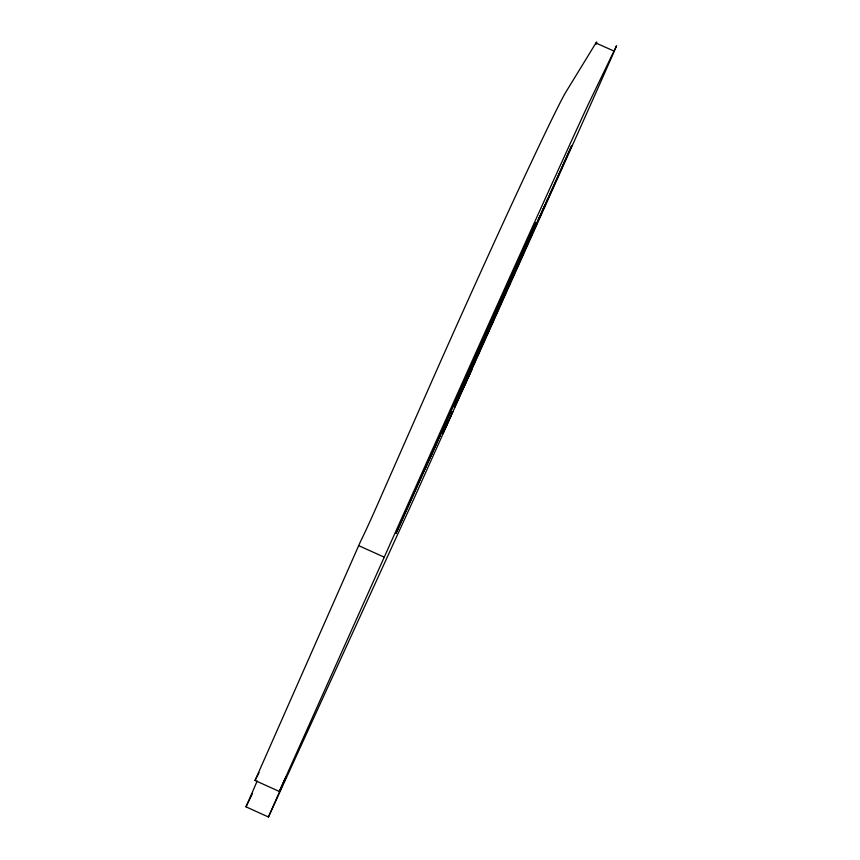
<?xml version="1.0" encoding="UTF-8"?>
<svg xmlns="http://www.w3.org/2000/svg" width="860" height="860" viewBox="0 0 860 860"><rect width="100%" height="100%" fill="white"/><g stroke="black" fill="none" stroke-linecap="round" stroke-linejoin="round"><path stroke-width="1.29" d="M268.449 817L286.144 776.688L279.317 791.458L255.033 780.471L360.544 541.434A28.305 0.613 -65.7 0 0 376.11 507.712L427.871 390.193A247.185 4.719 -65.8 0 1 565.278 93.041L595.926 43L613.997 51.073A192.984 0.613 -65.8 0 1 551.077 192.919L410.768 505.702L268.449 817L246.003 806.83L257.204 780.998M430.925 456.123L439.664 436.203M489.759 324.693L500.552 300.172M488.061 332.315L496.22 313.857M535.425 226.588L544.896 205.196M279.317 791.458L453.8 401.846A247.228 1.021 -65.8 0 1 588.681 103.501L613.997 51.073M449.124 419.54L442.782 433.762L452.747 411.617L445.373 427.667M464.884 384.947L471.817 369.467L454.445 407.489L463.733 386.763M484.986 334.948L505.013 290.615M424.99 468.979L445.319 423.98M532.523 232.834L547.616 199.391M484.395 340.248L499.703 306.332M464.335 385.452L470.377 372.315M246.003 806.83L252.453 793.554M255.033 780.471L259.032 772.667M358.459 545.541L384.13 557.119M595.926 43A192.963 2.838 -65.9 0 1 596.195 44.225M461.949 390.171L461.53 391.257L571.674 145.716L461.949 390.171M535.404 222.783L396.073 533.275L535.404 222.783"/></g></svg>
